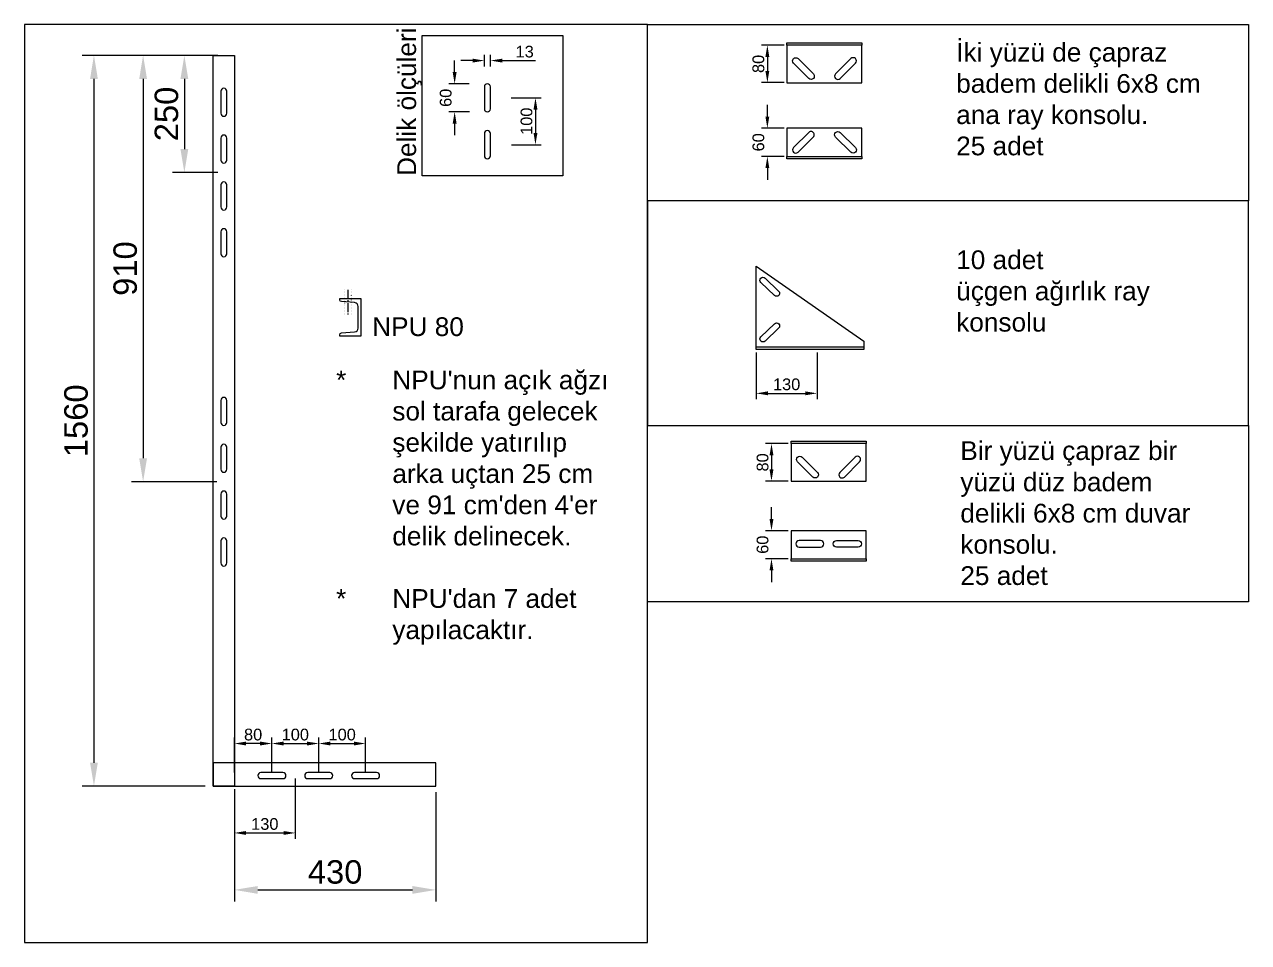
# Model space of a CAD drawing. Header units: millimetres. Extents: x 3597 to 10061, y -6057 to 13883.
# Drawn here: x 7450 to 10061, y 2961 to 4921 of the extents above; entities that cross this region are included whole.
import ezdxf

# ---------------------------------------------------------------- set-up
doc = ezdxf.new("R2010")
doc.units = ezdxf.units.MM
doc.set_wipeout_variables(frame=1)
doc.linetypes.add('ACAD_ISO07W100', pattern=[3, 0, -3])
doc.linetypes.add('CENTER2', pattern=[28.575, 19.05, -3.175, 3.175, -3.175])
for name, color, linetype in [('DEMİR-ÇELİK', 3, 'Continuous'), ('KONSOL-TIRNAK grubu', 242, 'Continuous'), ('Layer1', 3, 'Continuous'), ('Layer2', 2, 'Continuous')]:
    doc.layers.add(name, color=color, linetype=linetype)
doc.styles.get("Standard").update_dxf_attribs({"font": 'arial.ttf'})
doc.dimstyles.new('M', dxfattribs={"dimscale": 20, "dimtxt": 2.5, "dimasz": 2.5, "dimexe": 1.25, "dimexo": 0.625, "dimtad": 1, "dimdsep": 46, "dimtxsty": 'Standard', "dimcen": 2.5, "dimclrd": 60, "dimclre": 60, "dimadec": 0, "dimazin": 0, "dimtfac": 1, "dimtofl": 0, "dimtmove": 0, "dimatfit": 3, "dimfxl": 1, "dimarcsym": 0})
doc.dimstyles.new('S', dxfattribs={"dimscale": 10, "dimtxt": 2.5, "dimasz": 2.5, "dimexe": 1.25, "dimexo": 0.625, "dimtad": 1, "dimdsep": 46, "dimtxsty": 'Standard', "dimcen": 2.5, "dimclrd": 60, "dimclre": 60, "dimadec": 0, "dimazin": 0, "dimtfac": 1, "dimtofl": 0, "dimtmove": 0, "dimatfit": 3, "dimfxl": 1, "dimarcsym": 0})

# ---------------------------------------------------------------- blocks, each defined once
blk = doc.blocks.new('U deliği')
at = {"layer": 'DEMİR-ÇELİK'}
for points in [[(32197.7, 8985, 1), (32210.7, 8985), (32210.7, 9032, 1), (32197.7, 9032)], [(32197.7, 8885, 1), (32210.7, 8885), (32210.7, 8932, 1), (32197.7, 8932)]]:
    blk.add_lwpolyline(points, format="xyb", close=True, dxfattribs=at)
blk = doc.blocks.new('*D19')
at = {"color": 60, "linetype": 'ByBlock', "lineweight": -2, "transparency": 16777216}
for p, q in [((7840, 4855), (7572.9, 4855)), ((7597.9, 4805), (7597.9, 3345)), ((7835, 3295), (7572.9, 3295))]:
    blk.add_line(p, q, dxfattribs=at)
at = {"color": 60, "transparency": 16777216}
for points in [[(7589.6, 4805), (7606.2, 4805), (7597.9, 4855)], [(7589.6, 3345), (7606.2, 3345), (7597.9, 3295)]]:
    blk.add_solid(points, dxfattribs=at)
at = {"layer": 'Defpoints', "color": 0, "transparency": 16777216}
for p in [(7852.5, 4855), (7597.9, 3295), (7847.5, 3295)]:
    blk.add_point(p, dxfattribs=at)
at = {"color": 0, "transparency": 16777216, "insert": (7559.9, 4075), "char_height": 50, "attachment_point": 5, "rotation": 90}
blk.add_mtext('1560', dxfattribs=at)
blk = doc.blocks.new('50lik ray konsolu 80mm')
blk.add_wipeout([(33295.7, 9427.1), (33455.7, 9427.1), (33455.7, 9342.1), (33295.7, 9342.1)])
at = {"layer": 'KONSOL-TIRNAK grubu'}
for points in [[(33295.7, 9427.1), (33455.7, 9427.1), (33455.7, 9422.1), (33295.7, 9422.1)], [(33455.7, 9342.1), (33455.7, 9422.1), (33295.7, 9422.1), (33295.7, 9342.1)]]:
    blk.add_lwpolyline(points, close=True, dxfattribs=at)
for points in [[(33319.3, 9393.4), (33351.9, 9360.8, -1), (33342, 9350.9), (33309.4, 9383.5, -1)], [(33432, 9393.4), (33399.4, 9360.8, 1), (33409.3, 9350.9), (33441.9, 9383.5, 1)]]:
    blk.add_lwpolyline(points, format="xyb", close=True, dxfattribs=at)
blk = doc.blocks.new('*D20')
at = {"color": 60, "linetype": 'ByBlock', "lineweight": -2, "transparency": 16777216}
for p, q in [((9070.3, 4876.9), (9022.2, 4876.9)), ((9034.7, 4851.9), (9034.7, 4821.9)), ((9070.3, 4796.9), (9022.2, 4796.9))]:
    blk.add_line(p, q, dxfattribs=at)
at = {"color": 60, "transparency": 16777216}
for points in [[(9030.5, 4851.9), (9038.8, 4851.9), (9034.7, 4876.9)], [(9030.5, 4821.9), (9038.8, 4821.9), (9034.7, 4796.9)]]:
    blk.add_solid(points, dxfattribs=at)
at = {"layer": 'Defpoints', "color": 0, "transparency": 16777216}
for p in [(9076.5, 4876.9), (9034.7, 4796.9), (9076.5, 4796.9)]:
    blk.add_point(p, dxfattribs=at)
at = {"color": 0, "transparency": 16777216, "insert": (9015.6, 4836.9), "char_height": 25, "attachment_point": 5, "rotation": 90}
blk.add_mtext('80', dxfattribs=at)
blk = doc.blocks.new('*D21')
at = {"color": 60, "linetype": 'ByBlock', "lineweight": -2, "transparency": 16777216}
for p, q in [((9034.7, 4724.5), (9034.7, 4749.5)), ((9070.3, 4699.5), (9022.2, 4699.5)), ((9070.3, 4639.5), (9022.2, 4639.5)), ((9034.7, 4614.5), (9034.7, 4589.5))]:
    blk.add_line(p, q, dxfattribs=at)
at = {"color": 60, "transparency": 16777216}
for points in [[(9030.5, 4724.5), (9038.8, 4724.5), (9034.7, 4699.5)], [(9030.5, 4614.5), (9038.8, 4614.5), (9034.7, 4639.5)]]:
    blk.add_solid(points, dxfattribs=at)
at = {"layer": 'Defpoints', "color": 0, "transparency": 16777216}
for p in [(9076.5, 4699.5), (9034.7, 4639.5), (9076.5, 4639.5)]:
    blk.add_point(p, dxfattribs=at)
at = {"color": 0, "transparency": 16777216, "insert": (9015.6, 4669.5), "char_height": 25, "attachment_point": 5, "rotation": 90}
blk.add_mtext('60', dxfattribs=at)
blk = doc.blocks.new('*D22')
at = {"color": 60, "linetype": 'ByBlock', "lineweight": -2, "transparency": 16777216}
for p, q in [((9079.1, 4026.2), (9031, 4026.2)), ((9043.5, 4001.2), (9043.5, 3971.2)), ((9079.1, 3946.2), (9031, 3946.2))]:
    blk.add_line(p, q, dxfattribs=at)
at = {"color": 60, "transparency": 16777216}
for points in [[(9039.3, 4001.2), (9047.6, 4001.2), (9043.5, 4026.2)], [(9039.3, 3971.2), (9047.6, 3971.2), (9043.5, 3946.2)]]:
    blk.add_solid(points, dxfattribs=at)
at = {"layer": 'Defpoints', "color": 0, "transparency": 16777216}
for p in [(9085.3, 4026.2), (9043.5, 3946.2), (9085.3, 3946.2)]:
    blk.add_point(p, dxfattribs=at)
at = {"color": 0, "transparency": 16777216, "insert": (9024.5, 3986.2), "char_height": 25, "attachment_point": 5, "rotation": 90}
blk.add_mtext('80', dxfattribs=at)
blk = doc.blocks.new('*D23')
at = {"color": 60, "linetype": 'ByBlock', "lineweight": -2, "transparency": 16777216}
for p, q in [((9043.5, 3865.4), (9043.5, 3890.4)), ((9079.1, 3840.4), (9031, 3840.4)), ((9079.1, 3780.4), (9031, 3780.4)), ((9043.5, 3755.4), (9043.5, 3730.4))]:
    blk.add_line(p, q, dxfattribs=at)
at = {"color": 60, "transparency": 16777216}
for points in [[(9039.3, 3865.4), (9047.6, 3865.4), (9043.5, 3840.4)], [(9039.3, 3755.4), (9047.6, 3755.4), (9043.5, 3780.4)]]:
    blk.add_solid(points, dxfattribs=at)
at = {"layer": 'Defpoints', "color": 0, "transparency": 16777216}
for p in [(9085.3, 3840.4), (9043.5, 3780.4), (9085.3, 3780.4)]:
    blk.add_point(p, dxfattribs=at)
at = {"color": 0, "transparency": 16777216, "insert": (9024.5, 3810.4), "char_height": 25, "attachment_point": 5, "rotation": 90}
blk.add_mtext('60', dxfattribs=at)
blk = doc.blocks.new('*D24')
at = {"color": 60, "linetype": 'ByBlock', "lineweight": -2, "transparency": 16777216}
for p, q in [((7897.5, 3282.5), (7897.5, 3048.5)), ((8327.5, 3282.5), (8327.5, 3048.5)), ((7947.5, 3073.5), (8277.5, 3073.5))]:
    blk.add_line(p, q, dxfattribs=at)
at = {"color": 60, "transparency": 16777216}
for points in [[(7947.5, 3081.8), (7947.5, 3065.1), (7897.5, 3073.5)], [(8277.5, 3081.8), (8277.5, 3065.1), (8327.5, 3073.5)]]:
    blk.add_solid(points, dxfattribs=at)
at = {"layer": 'Defpoints', "color": 0, "transparency": 16777216}
for p in [(7897.5, 3295), (8327.5, 3295), (8327.5, 3073.5)]:
    blk.add_point(p, dxfattribs=at)
at = {"color": 0, "transparency": 16777216, "insert": (8112.5, 3111.5), "char_height": 50, "attachment_point": 5}
blk.add_mtext('430', dxfattribs=at)
blk = doc.blocks.new('*D25')
at = {"color": 60, "linetype": 'ByBlock', "lineweight": -2, "transparency": 16777216}
for p, q in [((7862.5, 4855), (7677.8, 4855)), ((7702.8, 4805), (7702.8, 3995)), ((7860, 3945), (7677.8, 3945))]:
    blk.add_line(p, q, dxfattribs=at)
at = {"color": 60, "transparency": 16777216}
for points in [[(7694.5, 4805), (7711.1, 4805), (7702.8, 4855)], [(7694.5, 3995), (7711.1, 3995), (7702.8, 3945)]]:
    blk.add_solid(points, dxfattribs=at)
at = {"layer": 'Defpoints', "color": 0, "transparency": 16777216}
for p in [(7875, 4855), (7702.8, 3945), (7872.5, 3945)]:
    blk.add_point(p, dxfattribs=at)
at = {"color": 0, "transparency": 16777216, "insert": (7664.8, 4400), "char_height": 50, "attachment_point": 5, "rotation": 90}
blk.add_mtext('910', dxfattribs=at)
blk = doc.blocks.new('*D37')
at = {"color": 60, "linetype": 'ByBlock', "lineweight": -2, "transparency": 16777216}
for p, q in [((8027.5, 3311.3), (8027.5, 3182.6)), ((7897.5, 3288.8), (7897.5, 3182.6)), ((7922.5, 3195.1), (8002.5, 3195.1))]:
    blk.add_line(p, q, dxfattribs=at)
at = {"color": 60, "transparency": 16777216}
for points in [[(7922.5, 3199.2), (7922.5, 3190.9), (7897.5, 3195.1)], [(8002.5, 3199.2), (8002.5, 3190.9), (8027.5, 3195.1)]]:
    blk.add_solid(points, dxfattribs=at)
at = {"layer": 'Defpoints', "color": 0, "transparency": 16777216}
for p in [(8027.5, 3317.5), (7897.5, 3295), (8027.5, 3195.1)]:
    blk.add_point(p, dxfattribs=at)
at = {"color": 0, "transparency": 16777216, "insert": (7962.5, 3214.1), "char_height": 25, "attachment_point": 5}
blk.add_mtext('130', dxfattribs=at)
blk = doc.blocks.new('*D39')
at = {"color": 60, "linetype": 'ByBlock', "lineweight": -2, "transparency": 16777216}
for p, q in [((7862.5, 4855), (7765.8, 4855)), ((7790.8, 4805), (7790.8, 4655)), ((7862.5, 4605), (7765.8, 4605))]:
    blk.add_line(p, q, dxfattribs=at)
at = {"color": 60, "transparency": 16777216}
for points in [[(7782.5, 4805), (7799.1, 4805), (7790.8, 4855)], [(7782.5, 4655), (7799.1, 4655), (7790.8, 4605)]]:
    blk.add_solid(points, dxfattribs=at)
at = {"layer": 'Defpoints', "color": 0, "transparency": 16777216}
for p in [(7875, 4855), (7790.8, 4605), (7875, 4605)]:
    blk.add_point(p, dxfattribs=at)
at = {"color": 0, "transparency": 16777216, "insert": (7752.8, 4730), "char_height": 50, "attachment_point": 5, "rotation": 90}
blk.add_mtext('250', dxfattribs=at)
blk = doc.blocks.new('*D40')
at = {"color": 60, "linetype": 'ByBlock', "lineweight": -2, "transparency": 16777216}
for p, q in [((7897.5, 3323.8), (7897.5, 3398.5)), ((7977.5, 3323.8), (7977.5, 3398.5)), ((7952.5, 3386), (7922.5, 3386))]:
    blk.add_line(p, q, dxfattribs=at)
at = {"color": 60, "transparency": 16777216}
for points in [[(7922.5, 3390.1), (7922.5, 3381.8), (7897.5, 3386)], [(7952.5, 3390.1), (7952.5, 3381.8), (7977.5, 3386)]]:
    blk.add_solid(points, dxfattribs=at)
at = {"layer": 'Defpoints', "color": 0, "transparency": 16777216}
for p in [(7897.5, 3386), (7897.5, 3317.5), (7977.5, 3317.5)]:
    blk.add_point(p, dxfattribs=at)
at = {"color": 0, "transparency": 16777216, "insert": (7937.5, 3405), "char_height": 25, "attachment_point": 5}
blk.add_mtext('80', dxfattribs=at)
blk = doc.blocks.new('*D41')
at = {"color": 60, "linetype": 'ByBlock', "lineweight": -2, "transparency": 16777216}
for p, q in [((7977.5, 3323.8), (7977.5, 3398.5)), ((8077.5, 3323.7), (8077.5, 3398.5)), ((8002.5, 3386), (8052.5, 3386))]:
    blk.add_line(p, q, dxfattribs=at)
at = {"color": 60, "transparency": 16777216}
for points in [[(8002.5, 3390.1), (8002.5, 3381.8), (7977.5, 3386)], [(8052.5, 3390.1), (8052.5, 3381.8), (8077.5, 3386)]]:
    blk.add_solid(points, dxfattribs=at)
at = {"layer": 'Defpoints', "color": 0, "transparency": 16777216}
for p in [(8077.5, 3386), (7977.5, 3317.5), (8077.5, 3317.5)]:
    blk.add_point(p, dxfattribs=at)
at = {"color": 0, "transparency": 16777216, "insert": (8027.5, 3405), "char_height": 25, "attachment_point": 5}
blk.add_mtext('100', dxfattribs=at)
blk = doc.blocks.new('*D42')
at = {"color": 60, "linetype": 'ByBlock', "lineweight": -2, "transparency": 16777216}
for p, q in [((8077.5, 3323.7), (8077.5, 3398.5)), ((8177.5, 3323.7), (8177.5, 3398.5)), ((8102.5, 3386), (8152.5, 3386))]:
    blk.add_line(p, q, dxfattribs=at)
at = {"color": 60, "transparency": 16777216}
for points in [[(8102.5, 3390.1), (8102.5, 3381.8), (8077.5, 3386)], [(8152.5, 3390.1), (8152.5, 3381.8), (8177.5, 3386)]]:
    blk.add_solid(points, dxfattribs=at)
at = {"layer": 'Defpoints', "color": 0, "transparency": 16777216}
for p in [(8177.5, 3386), (8077.5, 3317.5), (8177.5, 3317.5)]:
    blk.add_point(p, dxfattribs=at)
at = {"color": 0, "transparency": 16777216, "insert": (8127.5, 3405), "char_height": 25, "attachment_point": 5}
blk.add_mtext('100', dxfattribs=at)
blk = doc.blocks.new('*D43')
at = {"color": 60, "linetype": 'ByBlock', "lineweight": -2, "transparency": 16777216}
for p, q in [((8406, 4844), (8381, 4844)), ((8431, 4831.6), (8431, 4856.5)), ((8444, 4831.6), (8444, 4856.5)), ((8469, 4844), (8539.9, 4844))]:
    blk.add_line(p, q, dxfattribs=at)
at = {"color": 60, "transparency": 16777216}
for points in [[(8406, 4848.1), (8406, 4839.8), (8431, 4844)], [(8469, 4848.1), (8469, 4839.8), (8444, 4844)]]:
    blk.add_solid(points, dxfattribs=at)
at = {"layer": 'Defpoints', "color": 0, "transparency": 16777216}
for p in [(8444, 4844), (8431, 4825.4), (8444, 4825.4)]:
    blk.add_point(p, dxfattribs=at)
at = {"color": 0, "transparency": 16777216, "insert": (8516.9, 4863), "char_height": 25, "attachment_point": 5}
blk.add_mtext('13', dxfattribs=at)
blk = doc.blocks.new('*D44')
at = {"color": 60, "linetype": 'ByBlock', "lineweight": -2, "transparency": 16777216}
for p, q in [((8367.5, 4819.5), (8367.5, 4844.5)), ((8398.7, 4794.5), (8355, 4794.5)), ((8399.2, 4734.5), (8355, 4734.5)), ((8367.5, 4709.5), (8367.5, 4684.5))]:
    blk.add_line(p, q, dxfattribs=at)
at = {"color": 60, "transparency": 16777216}
for points in [[(8363.3, 4819.5), (8371.7, 4819.5), (8367.5, 4794.5)], [(8363.3, 4709.5), (8371.7, 4709.5), (8367.5, 4734.5)]]:
    blk.add_solid(points, dxfattribs=at)
at = {"layer": 'Defpoints', "color": 0, "transparency": 16777216}
for p in [(8405, 4794.5), (8367.5, 4734.5), (8405.4, 4734.5)]:
    blk.add_point(p, dxfattribs=at)
at = {"color": 0, "transparency": 16777216, "insert": (8348.5, 4764.5), "char_height": 25, "attachment_point": 5, "rotation": 90}
blk.add_mtext('60', dxfattribs=at)
blk = doc.blocks.new('*D45')
at = {"color": 60, "linetype": 'ByBlock', "lineweight": -2, "transparency": 16777216}
for p, q in [((8488.2, 4764.5), (8552.4, 4764.5)), ((8539.9, 4739.5), (8539.9, 4689.5)), ((8489.1, 4664.5), (8552.4, 4664.5))]:
    blk.add_line(p, q, dxfattribs=at)
at = {"color": 60, "transparency": 16777216}
for points in [[(8535.8, 4739.5), (8544.1, 4739.5), (8539.9, 4764.5)], [(8535.8, 4689.5), (8544.1, 4689.5), (8539.9, 4664.5)]]:
    blk.add_solid(points, dxfattribs=at)
at = {"layer": 'Defpoints', "color": 0, "transparency": 16777216}
for p in [(8481.9, 4764.5), (8482.8, 4664.5), (8539.9, 4664.5)]:
    blk.add_point(p, dxfattribs=at)
at = {"color": 0, "transparency": 16777216, "insert": (8520.9, 4714.5), "char_height": 25, "attachment_point": 5, "rotation": 90}
blk.add_mtext('100', dxfattribs=at)
blk = doc.blocks.new('A$C720453b0')
at = {"color": 175, "linetype": 'Continuous', "lineweight": 25, "true_color": 0x4554a5}
for p, q in [((18, 230), (0, 230)), ((0, 230), (0, 0)), ((5, 230), (5, 0)), ((178, 0), (18, 230)), ((45.3, 48), (17.8, 19)), ((27.2, 10), (54.7, 39.1)), ((115.3, 39.1), (142.8, 10)), ((152.2, 19), (124.7, 48)), ((0, 0), (178, 0))]:
    blk.add_line(p, q, dxfattribs=at)
for centre, start, end in [((50, 43.5), 316.5675, 136.5675), ((120, 43.5), 43.4325, 223.4325), ((22.5, 14.5), 136.5675, 316.5675), ((147.5, 14.5), 223.4325, 43.4325)]:
    blk.add_arc(centre, 6.5, start, end, dxfattribs=at)
blk = doc.blocks.new('*D46')
at = {"color": 60, "linetype": 'ByBlock', "lineweight": -2, "transparency": 16777216}
for p, q in [((9010.8, 4221), (9010.8, 4121.1)), ((9140.8, 4221), (9140.8, 4121.1)), ((9035.8, 4133.6), (9115.8, 4133.6))]:
    blk.add_line(p, q, dxfattribs=at)
at = {"color": 60, "transparency": 16777216}
for points in [[(9035.8, 4137.8), (9035.8, 4129.5), (9010.8, 4133.6)], [(9115.8, 4137.8), (9115.8, 4129.5), (9140.8, 4133.6)]]:
    blk.add_solid(points, dxfattribs=at)
at = {"layer": 'Defpoints', "color": 0, "transparency": 16777216}
for p in [(9010.8, 4227.3), (9140.8, 4227.3), (9140.8, 4133.6)]:
    blk.add_point(p, dxfattribs=at)
at = {"color": 0, "transparency": 16777216, "insert": (9075.8, 4152.7), "char_height": 25, "attachment_point": 5}
blk.add_mtext('130', dxfattribs=at)

msp = doc.modelspace()

# ---------------------------------------------------------------- linework, layer by layer
at = {"linetype": 'CENTER2'}
msp.add_line((8139.909, 4354.621), (8139.909, 4301.608), dxfattribs=at)
for points in [[(8778.933, 4921.122), (7449.693, 4921.122), (7449.693, 2961.123), (8778.933, 2961.123)], [(8298.381, 4897.771), (8598.381, 4897.771), (8598.381, 4597.771), (8298.381, 4597.771)], [(10061.256, 4544.512), (8778.933, 4544.512), (8778.933, 4065.27), (10061.256, 4065.27)]]:
    msp.add_lwpolyline(points, close=True)
at = {"color": 114, "linetype": 'ByBlock', "true_color": 0x139b48}
for points in [[(7881.503, 4731.508), (7881.503, 4778.508, 1), (7868.503, 4778.508), (7868.503, 4731.508, 1)], [(8443.97, 4740.991), (8443.97, 4787.991, 1), (8430.97, 4787.991), (8430.97, 4740.991, 1)], [(7881.503, 4631.508), (7881.503, 4678.508, 1), (7868.503, 4678.508), (7868.503, 4631.508, 1)], [(7881.503, 4631.508), (7881.503, 4678.508, 1), (7868.503, 4678.508), (7868.503, 4631.508, 1)], [(8443.97, 4640.991), (8443.97, 4687.991, 1), (8430.97, 4687.991), (8430.97, 4640.991, 1)], [(8443.97, 4640.991), (8443.97, 4687.991, 1), (8430.97, 4687.991), (8430.97, 4640.991, 1)], [(7881.503, 4531.508), (7881.503, 4578.508, 1), (7868.503, 4578.508), (7868.503, 4531.508, 1)], [(7881.503, 4531.508), (7881.503, 4578.508, 1), (7868.503, 4578.508), (7868.503, 4531.508, 1)], [(7881.503, 4431.508), (7881.503, 4478.508, 1), (7868.503, 4478.508), (7868.503, 4431.508, 1)], [(8001.003, 3324.007), (7954.003, 3324.007, 1), (7954.003, 3311.007), (8001.003, 3311.007, 1)], [(8001.003, 3324.007), (7954.003, 3324.007, 1), (7954.003, 3311.007), (8001.003, 3311.007, 1)], [(8101.003, 3324.007), (8054.003, 3324.007, 1), (8054.003, 3311.007), (8101.003, 3311.007, 1)], [(8101.003, 3324.007), (8054.003, 3324.007, 1), (8054.003, 3311.007), (8101.003, 3311.007, 1)], [(8101.003, 3323.982), (8054.003, 3323.982, 1), (8054.003, 3310.982), (8101.003, 3310.982, 1)], [(8201.003, 3323.982), (8154.003, 3323.982, 1), (8154.003, 3310.982), (8201.003, 3310.982, 1)]]:
    msp.add_lwpolyline(points, format="xyb", close=True, dxfattribs=at)
at = {"color": 8, "linetype": 'ACAD_ISO07W100'}
for points in [[(8133.455, 4301.608), (8133.455, 4354.621)], [(8146.363, 4354.621), (8146.363, 4301.608)]]:
    msp.add_lwpolyline(points, dxfattribs=at)
at = {"layer": 'DEMİR-ÇELİK'}
for points in [[(7897.503, 3295.007), (7852.503, 3295.007), (7852.503, 4855.007), (7897.503, 4855.007)], [(7852.503, 3295.007), (8327.503, 3295.007), (8327.503, 3345.007), (7852.503, 3345.007)]]:
    msp.add_lwpolyline(points, close=True, dxfattribs=at)
at = {"layer": 'Layer1'}
msp.add_lwpolyline([(8167.477, 4335.933), (8167.477, 4295.933), (8167.477, 4255.933), (8122.477, 4255.933), (8122.477, 4258.44, -0.39102055), (8126.158, 4262.427), (8154.115, 4264.664, 0.39102055), (8161.477, 4272.638), (8161.477, 4295.933), (8161.477, 4319.227, 0.39102055), (8154.115, 4327.202), (8126.158, 4329.438, -0.39102055), (8122.477, 4333.425), (8122.477, 4335.933)], format="xyb", close=True, dxfattribs=at)

# ---------------------------------------------------------------- block references
for p in [(-24219.124, -4545.279), (-24210.315, -5395.923)]:
    msp.add_blockref('50lik ray konsolu 80mm', p)
at = {"linetype": 'ByBlock', "xscale": -1, "rotation": 270}
msp.add_blockref('A$C720453b0', (9010.779, 4227.29), dxfattribs=at)
at = {"rotation": 180}
for p in [(40079.22, 13003.464), (40079.22, 12903.464), (40079.22, 12803.464)]:
    msp.add_blockref('U deliği', p, dxfattribs=at)

# ---------------------------------------------------------------- texts
at = {"char_height": 40, "attachment_point": 1}
for s, width, insert in [('İki yüzü de çapraz badem delikli 6x8 cm ana ray konsolu. \\P25 adet', 541.32259, (9437.561, 4881.862)), ('10 adet \\Püçgen ağırlık ray konsolu', 541.32259, (9437.561, 4438.791)), ("\\pxi-3,l3.38813,t3.38813;*^INPU'nun açık ağzı sol tarafa gelecek şekilde yatırılıp arka uçtan 25 cm ve 91 cm'den 4'er delik delinecek.\\P\\P*^INPU'dan 7 adet yapılacaktır.", 596.92437, (8099.022, 4182.329)), ('Bir yüzü çapraz bir yüzü düz badem delikli 6x8 cm duvar konsolu. \\P25 adet', 541.32259, (9446.37, 4031.218))]:
    msp.add_mtext_dynamic_manual_height_columns(s, width=width, gutter_width=12.5, heights=[0], dxfattribs=dict(at, insert=insert))
at = {"layer": 'Layer2'}
msp.add_text('Delik ölçüleri', height=40, rotation=90, dxfattribs=at).set_placement((8285.127, 4597.771))
msp.add_text('NPU 80', height=40, dxfattribs=at).set_placement((8191.563, 4255.933))

# ---------------------------------------------------------------- dimensions: what is measured, and where the dimension line sits
for base, p1, p2, dimstyle, picture, middle in [((8443.97, 4843.966), (8430.97, 4825.354), (8443.97, 4825.354), 'S', '*D43', (8516.95, 4862.989)), ((9140.779, 4133.65), (9010.779, 4227.29), (9140.779, 4227.29), 'S', '*D46', (9075.779, 4152.673)), ((7897.503, 3385.955), (7977.503, 3317.507), (7897.503, 3317.507), 'S', '*D40', (7937.503, 3404.97)), ((8077.503, 3385.955), (7977.503, 3317.507), (8077.503, 3317.482), 'S', '*D41', (8027.503, 3404.97)), ((8177.503, 3385.955), (8077.503, 3317.482), (8177.503, 3317.482), 'S', '*D42', (8127.503, 3404.97)), ((8027.503, 3195.083), (7897.503, 3295.007), (8027.503, 3317.507), 'S', '*D37', (7962.503, 3214.105)), ((8327.503, 3073.461), (7897.503, 3295.007), (8327.503, 3295.007), 'M', '*D24', (8112.503, 3111.507))]:
    dim = msp.add_linear_dim(base=base, p1=p1, p2=p2, dimstyle=dimstyle)
    dim.commit()
    dim.dimension.update_dxf_attribs({"geometry": picture, "text_midpoint": middle})
for base, p1, p2, picture, middle in [((7597.906, 3295.007), (7852.503, 4855.007), (7847.503, 3295.007), '*D19', (7597.906, 4075.007)), ((7702.801, 3945.007), (7875.003, 4855.007), (7872.503, 3945.007), '*D25', (7702.801, 4400.007)), ((7790.808, 4605.008), (7875.003, 4855.007), (7875.003, 4605.008), '*D39', (7790.808, 4730.008))]:
    dim = msp.add_linear_dim(base=base, p1=p1, p2=p2, angle=90, dimstyle='M')
    dim.commit()
    dim.dimension.update_dxf_attribs({"geometry": picture, "text_midpoint": middle, "dimtype": 160})
for base, p1, p2, picture, middle in [((8367.493, 4734.491), (8404.993, 4794.491), (8405.413, 4734.491), '*D44', (8348.479, 4764.491)), ((8539.929, 4664.491), (8481.938, 4764.491), (8482.849, 4664.491), '*D45', (8520.915, 4714.491))]:
    dim = msp.add_linear_dim(base=base, p1=p1, p2=p2, angle=90, dimstyle='S')
    dim.commit()
    dim.dimension.update_dxf_attribs({"geometry": picture, "text_midpoint": middle})

# ---------------------------------------------------------------- wipeouts: each hides what was drawn before it
for points in [[(9236.538, 4634.486), (9076.538, 4634.486), (9076.538, 4699.486), (9236.538, 4699.486)], [(9245.347, 3775.387), (9085.347, 3775.387), (9085.347, 3840.387), (9245.347, 3840.387)]]:
    msp.add_wipeout(points)

# ---------------------------------------------------------------- next in the draw order: linework, layer by layer
for points in [[(8778.933, 4921.122), (10061.256, 4921.122), (10061.256, 4544.512), (8778.933, 4544.512)], [(8778.933, 4065.27), (10061.256, 4065.27), (10061.256, 3688.66), (8778.933, 3688.66)]]:
    msp.add_lwpolyline(points, close=True)
at = {"layer": 'KONSOL-TIRNAK grubu'}
for points in [[(9076.538, 4699.486), (9076.538, 4639.486), (9236.538, 4639.486), (9236.538, 4699.486)], [(9236.538, 4634.486), (9076.538, 4634.486), (9076.538, 4639.486), (9236.538, 4639.486)], [(9085.347, 3840.387), (9085.347, 3780.387), (9245.347, 3780.387), (9245.347, 3840.387)], [(9245.347, 3775.387), (9085.347, 3775.387), (9085.347, 3780.387), (9245.347, 3780.387)]]:
    msp.add_lwpolyline(points, close=True, dxfattribs=at)
for points in [[(9100.224, 4648.273), (9132.751, 4680.8, 1), (9122.851, 4690.699), (9090.324, 4658.172, 1)], [(9212.851, 4648.273), (9180.324, 4680.8, -1), (9190.224, 4690.699), (9222.751, 4658.172, -1)], [(9102.297, 3805.437), (9148.297, 3805.437, 1), (9148.297, 3819.437), (9102.297, 3819.437, 1)], [(9228.397, 3805.437), (9182.397, 3805.437, -1), (9182.397, 3819.437), (9228.397, 3819.437, -1)]]:
    msp.add_lwpolyline(points, format="xyb", close=True, dxfattribs=at)

# ---------------------------------------------------------------- next in the draw order: dimensions: what is measured, and where the dimension line sits
for base, p1, p2, picture, middle in [((9034.663, 4796.862), (9076.538, 4876.862), (9076.538, 4796.862), '*D20', (9015.648, 4836.862)), ((9034.663, 4639.486), (9076.538, 4699.486), (9076.538, 4639.486), '*D21', (9015.648, 4669.486)), ((9043.472, 3946.218), (9085.347, 4026.218), (9085.347, 3946.218), '*D22', (9024.458, 3986.218)), ((9043.472, 3780.387), (9085.347, 3840.387), (9085.347, 3780.387), '*D23', (9024.458, 3810.387))]:
    dim = msp.add_linear_dim(base=base, p1=p1, p2=p2, angle=90, dimstyle='S')
    dim.commit()
    dim.dimension.update_dxf_attribs({"geometry": picture, "text_midpoint": middle})

doc.saveas('drawing.dxf')
